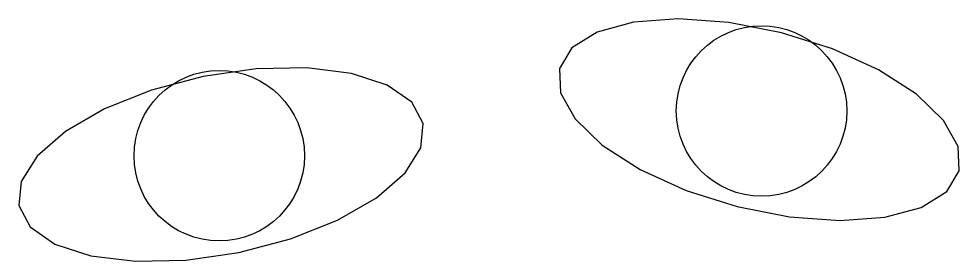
# Model space of a CAD drawing. Header units: metres. Extents: x -0.53 to 0.52, y -0.11 to 0.16.
import ezdxf

# ---------------------------------------------------------------- set-up
doc = ezdxf.new("R2010")
doc.units = ezdxf.units.M
doc.layers.add('XARCH-PLAN', color=2, linetype='Continuous')

# ---------------------------------------------------------------- blocks, each defined once
blk = doc.blocks.new('XA-Couple')
for points in [[(0.5228, -0.0069), (0.5217, 0.0201), (0.5054, 0.0492), (0.4751, 0.0783), (0.4329, 0.1055), (0.3816, 0.1289), (0.3247, 0.1469), (0.2662, 0.1583), (0.21, 0.1624), (0.1599, 0.1587), (0.1194, 0.1477), (0.0911, 0.13), (0.0772, 0.1069), (0.0783, 0.0799), (0.0946, 0.0508), (0.1249, 0.0217), (0.1671, -0.0055), (0.2184, -0.0289), (0.2753, -0.0469), (0.3338, -0.0583), (0.39, -0.0624), (0.4401, -0.0587), (0.4806, -0.0477), (0.5089, -0.03)], [(-0.0746, 0.0457), (-0.0874, 0.0695), (-0.1147, 0.0886), (-0.1547, 0.1016), (-0.2045, 0.1077), (-0.2608, 0.1065), (-0.3199, 0.098), (-0.3775, 0.0828), (-0.4299, 0.062), (-0.4734, 0.037), (-0.5051, 0.0094), (-0.5229, -0.0188), (-0.5254, -0.0457), (-0.5126, -0.0695), (-0.4853, -0.0886), (-0.4453, -0.1016), (-0.3955, -0.1077), (-0.3392, -0.1065), (-0.2801, -0.098), (-0.2225, -0.0828), (-0.1701, -0.062), (-0.1266, -0.037), (-0.0949, -0.0094), (-0.0771, 0.0188)]]:
    blk.add_lwpolyline(points, close=True)
for centre in [(0.3025, 0.0597), (-0.302, 0.0098)]:
    blk.add_circle(centre, 0.095)

msp = doc.modelspace()

# ---------------------------------------------------------------- block references
at = {"layer": 'XARCH-PLAN'}
msp.add_blockref('XA-Couple', (0, 0), dxfattribs=at)

doc.saveas('drawing.dxf')
